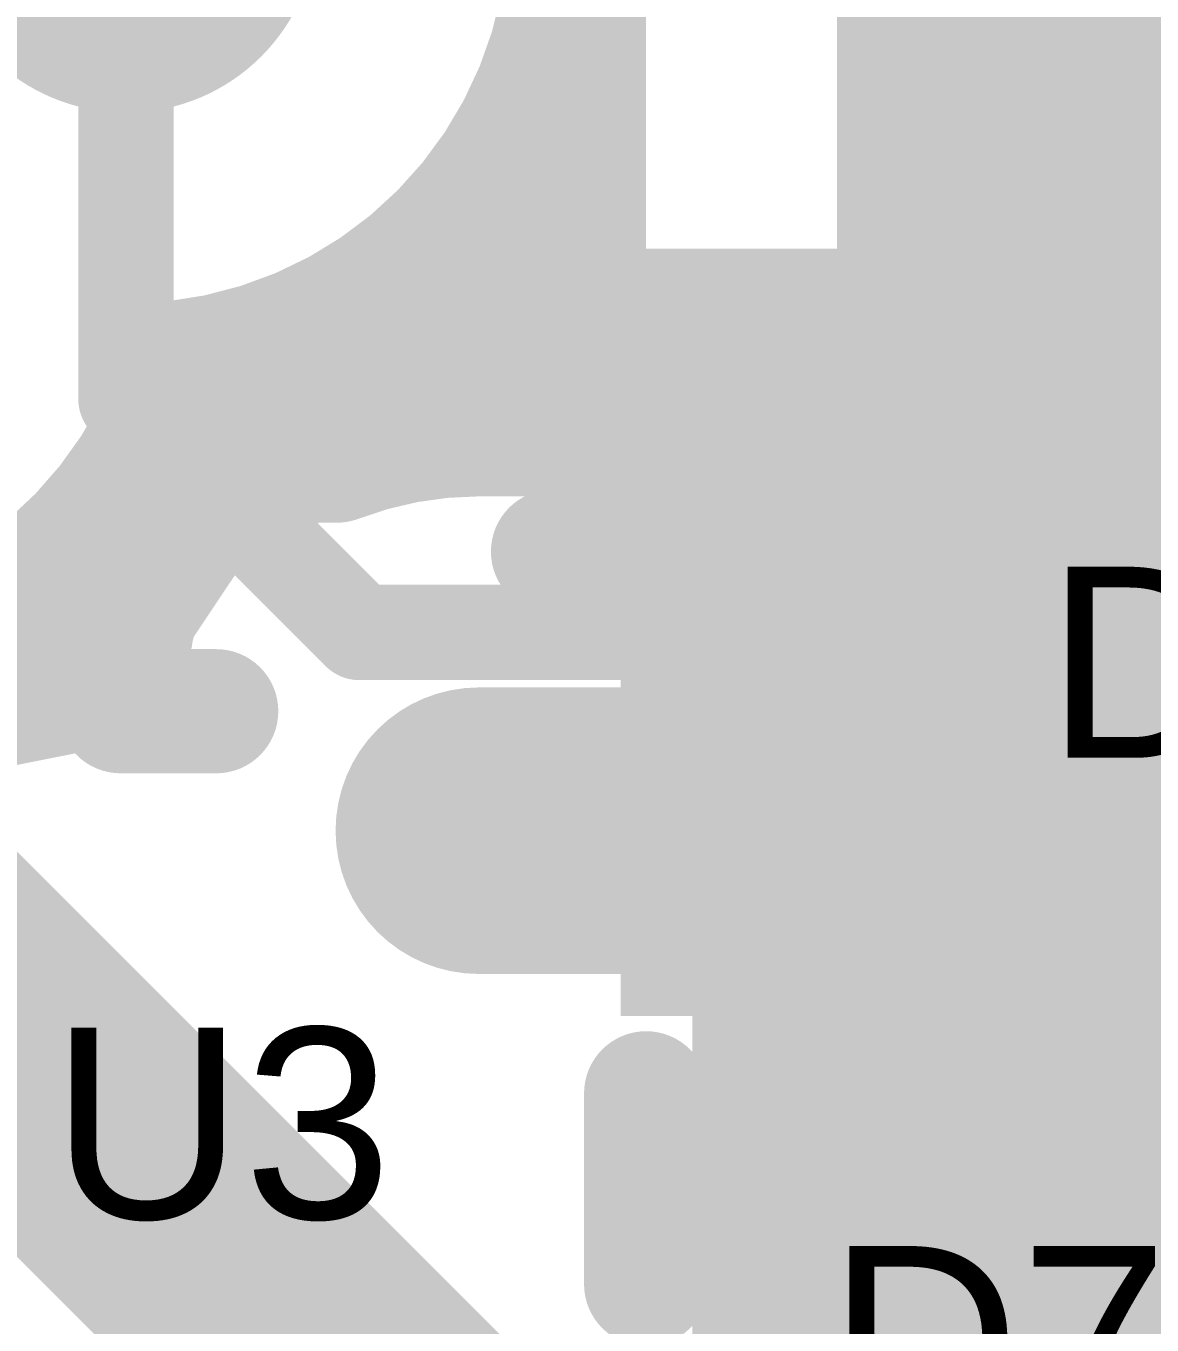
# Model space of a CAD drawing. Header units: inches. Extents: x -0.355 to 0.355, y -0.355 to 0.355.
# Drawn here: x -0.1624 to -0.116, y -0.0994 to -0.0459 of the extents above; entities that cross this region are included whole.
import ezdxf

# ---------------------------------------------------------------- set-up
doc = ezdxf.new("R2010")
doc.units = ezdxf.units.IN
doc.header["$MEASUREMENT"] = 0
for name, color, linetype in [('BottomLayer', 5, 'Continuous'), ('BottomPaste', 16, 'Continuous'), ('BottomSolder', 6, 'Continuous'), ('Mechanical1', 6, 'Continuous'), ('Mechanical15', 56, 'Continuous'), ('TopLayer', 1, 'Continuous'), ('TopOverlay', 2, 'Continuous'), ('TopPaste', 8, 'Continuous'), ('TopSolder', 216, 'Continuous')]:
    doc.layers.add(name, color=color, linetype=linetype)
doc.styles.add('Arial', font='', dxfattribs={"height": 0.2})
doc.styles.get('Arial').set_extended_font_data('Arial')

# ---------------------------------------------------------------- blocks, each defined once
blk = doc.blocks.new('DFN_1_1_4L_3')
at = {"layer": 'Mechanical15'}
h = blk.add_hatch(color=56, dxfattribs=at)
edge = h.paths.add_edge_path()
edge.add_arc((0, 0), 0.000984, 0, 360)
at = {"layer": 'TopOverlay'}
for points in [[(0.001969, 0.019685, 0.005118, 0.005118, 0), (-0.001969, 0.019685, 0.005118, 0.005118, 0)], [(-0.019688, 0.003931, 0.005118, 0.005118, 0), (-0.019688, -0.00394, 0.005118, 0.005118, 0)], [(0.019682, 0.003934, 0.005118, 0.005118, 0), (0.019682, -0.003937, 0.005118, 0.005118, 0)], [(-0.023722, -0.018397, 0.005118, 0.005118, 0), (-0.023722, -0.026268, 0.005118, 0.005118, 0)], [(0.001965, -0.019688, 0.005118, 0.005118, 0), (-0.001972, -0.019688, 0.005118, 0.005118, 0)], [(-0.015851, -0.026268, 0.005118, 0.005118, 0), (-0.023722, -0.026268, 0.005118, 0.005118, 0)]]:
    blk.add_lwpolyline(points, format="xyseb", dxfattribs=at)
for points in [[(-0.003248, 0.019685, 0.002559, 0.002559, 1), (-0.000689, 0.019685, 0.002559, 0.002559, 1)], [(0.000689, 0.019685, 0.002559, 0.002559, 1), (0.003248, 0.019685, 0.002559, 0.002559, 1)], [(-0.020968, 0.003931, 0.002559, 0.002559, 1), (-0.018409, 0.003931, 0.002559, 0.002559, 1)], [(0.018402, 0.003934, 0.002559, 0.002559, 1), (0.020961, 0.003934, 0.002559, 0.002559, 1)], [(-0.020968, -0.00394, 0.002559, 0.002559, 1), (-0.018409, -0.00394, 0.002559, 0.002559, 1)], [(0.018402, -0.003937, 0.002559, 0.002559, 1), (0.020961, -0.003937, 0.002559, 0.002559, 1)], [(-0.025001, -0.018397, 0.002559, 0.002559, 1), (-0.022442, -0.018397, 0.002559, 0.002559, 1)], [(-0.003251, -0.019688, 0.002559, 0.002559, 1), (-0.000692, -0.019688, 0.002559, 0.002559, 1)], [(0.000686, -0.019688, 0.002559, 0.002559, 1), (0.003245, -0.019688, 0.002559, 0.002559, 1)], [(-0.025001, -0.026268, 0.002559, 0.002559, 1), (-0.022442, -0.026268, 0.002559, 0.002559, 1)], [(-0.025001, -0.026268, 0.002559, 0.002559, 1), (-0.022442, -0.026268, 0.002559, 0.002559, 1)], [(-0.01713, -0.026268, 0.002559, 0.002559, 1), (-0.014571, -0.026268, 0.002559, 0.002559, 1)]]:
    blk.add_lwpolyline(points, format="xyseb", close=True, dxfattribs=at)
blk = doc.blocks.new('BF83112DW7_D_7_F_4_B_4')
at = {"layer": 'BottomLayer'}
blk.add_hatch(color=5, dxfattribs=at).paths.add_polyline_path([(-0.082676, 0.133858), (-0.059054, 0.133858), (-0.059054, 0.106299), (-0.082676, 0.106299)])
at = {"layer": 'BottomPaste'}
blk.add_hatch(color=16, dxfattribs=at).paths.add_polyline_path([(-0.082676, 0.133858), (-0.059054, 0.133858), (-0.059054, 0.106299), (-0.082676, 0.106299)])
at = {"layer": 'BottomSolder'}
blk.add_hatch(color=6, dxfattribs=at).paths.add_polyline_path([(-0.086676, 0.137858), (-0.055054, 0.137858), (-0.055054, 0.102299), (-0.086676, 0.102299)])
at = {"layer": 'Mechanical15'}
for points in [[(-0.088581, 0.116142, 0.003937, 0.003937, 0), (-0.088581, -0.104331, 0.003937, 0.003937, 0)], [(-0.088581, 0.116142, 0.003937, 0.003937, 0), (0.100395, 0.116142, 0.003937, 0.003937, 0)]]:
    blk.add_lwpolyline(points, format="xyseb", dxfattribs=at)
blk.add_lwpolyline([(-0.089566, 0.116142, 0.001969, 0.001969, 1), (-0.087597, 0.116142, 0.001969, 0.001969, 1)], format="xyseb", close=True, dxfattribs=at)
blk.add_lwpolyline([(-0.089566, 0.116142, 0.001969, 0.001969, 1), (-0.087597, 0.116142, 0.001969, 0.001969, 1)], format="xyseb", close=True, dxfattribs=at)
blk = doc.blocks.new('DFN0603_2L_0_3_0_23_P_____0_38_39')
at = {"layer": 'Mechanical15'}
h = blk.add_hatch(color=56, dxfattribs=at)
edge = h.paths.add_edge_path()
edge.add_arc((0, -0.000003), 0.00059, 0, 360)
at = {"layer": 'TopLayer'}
for points in [[(-0.011998, 0.005908), (-0.002943, 0.005908), (-0.002943, -0.005902), (-0.011998, -0.005902)], [(0.002953, 0.005902), (0.012008, 0.005902), (0.012008, -0.005908), (0.002953, -0.005908)]]:
    blk.add_hatch(color=1, dxfattribs=at).paths.add_polyline_path(points)
at = {"layer": 'TopPaste'}
for points in [[(-0.011998, 0.005908), (-0.002943, 0.005908), (-0.002943, -0.005902), (-0.011998, -0.005902)], [(0.002953, 0.005902), (0.012008, 0.005902), (0.012008, -0.005908), (0.002953, -0.005908)]]:
    blk.add_hatch(color=8, dxfattribs=at).paths.add_polyline_path(points)
at = {"layer": 'TopSolder'}
for points in [[(-0.015998, 0.009909), (0.001057, 0.009909), (0.001057, -0.009902), (-0.015998, -0.009902)], [(-0.001047, 0.009902), (0.016008, 0.009902), (0.016008, -0.009909), (-0.001047, -0.009909)]]:
    blk.add_hatch(color=216, dxfattribs=at).paths.add_polyline_path(points)
at = {"layer": 'TopOverlay'}
for points in [[(-0.014039, 0.011859, 0.003937, 0.003937, 0), (-0.017976, 0.011859, 0.003937, 0.003937, 0)], [(-0.017976, 0.007922, 0.003937, 0.003937, 0), (-0.017976, 0.011859, 0.003937, 0.003937, 0)]]:
    blk.add_lwpolyline(points, format="xyseb", dxfattribs=at)
for points in [[(-0.018961, 0.011859, 0.001969, 0.001969, 1), (-0.016992, 0.011859, 0.001969, 0.001969, 1)], [(-0.018961, 0.011859, 0.001969, 0.001969, 1), (-0.016992, 0.011859, 0.001969, 0.001969, 1)], [(-0.015024, 0.011859, 0.001969, 0.001969, 1), (-0.013055, 0.011859, 0.001969, 0.001969, 1)], [(-0.018961, 0.007922, 0.001969, 0.001969, 1), (-0.016992, 0.007922, 0.001969, 0.001969, 1)]]:
    blk.add_lwpolyline(points, format="xyseb", close=True, dxfattribs=at)
blk = doc.blocks.new('SOD_962_45')
at = {"layer": 'Mechanical15'}
h = blk.add_hatch(color=56, dxfattribs=at)
edge = h.paths.add_edge_path()
edge.add_arc((0, 0), 0.000984, 0, 360)
at = {"layer": 'TopLayer'}
for points in [[(-0.010827, 0.004921), (-0.004921, 0.004921), (-0.004921, -0.004921), (-0.010827, -0.004921)], [(0.004921, 0.004921), (0.010827, 0.004921), (0.010827, -0.004921), (0.004921, -0.004921)]]:
    blk.add_hatch(color=1, dxfattribs=at).paths.add_polyline_path(points)
at = {"layer": 'TopPaste'}
for points in [[(-0.010827, 0.004921), (-0.004921, 0.004921), (-0.004921, -0.004921), (-0.010827, -0.004921)], [(0.004921, 0.004921), (0.010827, 0.004921), (0.010827, -0.004921), (0.004921, -0.004921)]]:
    blk.add_hatch(color=8, dxfattribs=at).paths.add_polyline_path(points)
at = {"layer": 'TopSolder'}
for points in [[(-0.014827, 0.008921), (-0.000921, 0.008921), (-0.000921, -0.008921), (-0.014827, -0.008921)], [(0.000921, 0.008921), (0.014827, 0.008921), (0.014827, -0.008921), (0.000921, -0.008921)]]:
    blk.add_hatch(color=216, dxfattribs=at).paths.add_polyline_path(points)
at = {"layer": 'TopOverlay'}
for points in [[(0.000387, 0.005899, 0.001181, 0.001181, 0), (-0.0004, 0.005899, 0.001181, 0.001181, 0)], [(0.000394, -0.005906, 0.001181, 0.001181, 0), (-0.000394, -0.005906, 0.001181, 0.001181, 0)]]:
    blk.add_lwpolyline(points, format="xyseb", dxfattribs=at)
for points in [[(-0.000695, 0.005899, 0.00059, 0.00059, 1), (-0.000105, 0.005899, 0.00059, 0.00059, 1)], [(0.000092, 0.005899, 0.00059, 0.00059, 1), (0.000683, 0.005899, 0.00059, 0.00059, 1)], [(-0.000689, -0.005906, 0.00059, 0.00059, 1), (-0.000098, -0.005906, 0.00059, 0.00059, 1)], [(0.000098, -0.005906, 0.00059, 0.00059, 1), (0.000689, -0.005906, 0.00059, 0.00059, 1)]]:
    blk.add_lwpolyline(points, format="xyseb", close=True, dxfattribs=at)

msp = doc.modelspace()

# ---------------------------------------------------------------- hatches: boundary and pattern name
at = {"layer": 'BottomLayer'}
h = msp.add_hatch(color=5, dxfattribs=at)
edge = h.paths.add_edge_path()
edge.add_arc((-0.15824, -0.041563), 0.007874, 0, 360)
at = {"layer": 'TopLayer'}
h = msp.add_hatch(color=1, dxfattribs=at)
edge = h.paths.add_edge_path()
edge.add_arc((-0.15824, -0.041563), 0.007874, 0, 360)

# ---------------------------------------------------------------- linework, layer by layer
at = {"layer": 'BottomLayer'}
for points in [[(0.264103, -0.07874, 0.003937, 0.003937, -6.854099), (0.264103, 0.07874, 0.003937, 0.003937, 0)], [(0.127175, -0.21752, 0.003937, 0.003937, -0.665504), (-0.244202, 0.062076, 0.003937, 0.003937, 0)], [(0.275591, -0.003937, 0.003937, 0.003937, -0.864689), (-0.264103, -0.082677, 0.003937, 0.003937, 0)], [(-0.15824, -0.061248, 0.003937, 0.003937, 0), (-0.15824, -0.041563, 0.003937, 0.003937, 0)], [(-0.15824, -0.061248, 0.003937, 0.003937, 0), (-0.148623, -0.070865, 0.003937, 0.003937, 0)], [(-0.148623, -0.070865, 0.003937, 0.003937, 0), (-0.120079, -0.070865, 0.003937, 0.003937, 0)], [(-0.172563, -0.078422, 0.011811, 0.011811, 0), (-0.146229, -0.104756, 0.011811, 0.011811, 0)], [(-0.07874, -0.34252, 0.003937, 0.003937, -0.414213), (-0.34252, -0.07874, 0.003937, 0.003937, 0)], [(-0.07874, -0.346457, 0.003937, 0.003937, -0.414214), (-0.34252, -0.082677, 0.003937, 0.003937, 0)], [(-0.126215, -0.114404, 0.011811, 0.011811, 0), (-0.104331, -0.09252, 0.011811, 0.011811, 0)], [(-0.146229, -0.110661, 0.011811, 0.011811, 0), (-0.146229, -0.104756, 0.011811, 0.011811, 0)]]:
    msp.add_lwpolyline(points, format="xyseb", dxfattribs=at)
for points in [[(-0.159224, -0.061248, 0.001969, 0.001969, 1), (-0.157256, -0.061248, 0.001969, 0.001969, 1)], [(-0.159224, -0.061248, 0.001969, 0.001969, 1), (-0.157256, -0.061248, 0.001969, 0.001969, 1)], [(-0.149607, -0.070865, 0.001969, 0.001969, 1), (-0.147639, -0.070865, 0.001969, 0.001969, 1)], [(-0.149607, -0.070865, 0.001969, 0.001969, 1), (-0.147639, -0.070865, 0.001969, 0.001969, 1)], [(-0.121063, -0.070865, 0.001969, 0.001969, 1), (-0.119095, -0.070865, 0.001969, 0.001969, 1)], [(-0.149181, -0.104756, 0.005906, 0.005906, 1), (-0.143276, -0.104756, 0.005906, 0.005906, 1)], [(-0.149181, -0.104756, 0.005906, 0.005906, 1), (-0.143276, -0.104756, 0.005906, 0.005906, 1)]]:
    msp.add_lwpolyline(points, format="xyseb", close=True, dxfattribs=at)
at = {"layer": 'Mechanical1'}
msp.add_lwpolyline([(-0.078774, -0.354291, 0.0005, 0.0005, -0.414214), (-0.354365, -0.078701, 0.0005, 0.0005, 0)], format="xyseb", dxfattribs=at)
at = {"layer": 'TopLayer'}
for points in [[(-0.123031, -0.07185, 0.011811, 0.011811, 0), (-0.123031, -0.03937, 0.011811, 0.011811, 0)], [(-0.138779, -0.06329, 0.003937, 0.003937, 0), (-0.138779, -0.03937, 0.003937, 0.003937, 0)], [(-0.140524, -0.041563, 0.003937, 0.003937, -0.382512), (-0.156305, -0.059173, 0.003937, 0.003937, 0)], [(-0.141827, -0.048232, 0.003937, 0.003937, 0), (-0.138779, -0.048232, 0.003937, 0.003937, 0)], [(-0.142169, -0.049019, 0.003937, 0.003937, 0), (-0.138779, -0.049019, 0.003937, 0.003937, 0)], [(-0.141992, -0.048626, 0.003937, 0.003937, 0), (-0.138779, -0.048626, 0.003937, 0.003937, 0)], [(-0.142358, -0.049413, 0.003937, 0.003937, 0), (-0.138779, -0.049413, 0.003937, 0.003937, 0)], [(-0.142559, -0.049807, 0.003937, 0.003937, 0), (-0.138779, -0.049807, 0.003937, 0.003937, 0)], [(-0.142999, -0.050594, 0.003937, 0.003937, 0), (-0.138779, -0.050594, 0.003937, 0.003937, 0)], [(-0.142772, -0.050201, 0.003937, 0.003937, 0), (-0.138779, -0.050201, 0.003937, 0.003937, 0)], [(-0.143239, -0.050988, 0.003937, 0.003937, 0), (-0.138779, -0.050988, 0.003937, 0.003937, 0)], [(-0.143493, -0.051382, 0.003937, 0.003937, 0), (-0.138779, -0.051382, 0.003937, 0.003937, 0)], [(-0.144049, -0.052169, 0.003937, 0.003937, 0), (-0.138779, -0.052169, 0.003937, 0.003937, 0)], [(-0.143763, -0.051775, 0.003937, 0.003937, 0), (-0.138779, -0.051775, 0.003937, 0.003937, 0)], [(-0.144352, -0.052563, 0.003937, 0.003937, 0), (-0.138779, -0.052563, 0.003937, 0.003937, 0)], [(-0.145014, -0.05335, 0.003937, 0.003937, 0), (-0.138779, -0.05335, 0.003937, 0.003937, 0)], [(-0.144673, -0.052956, 0.003937, 0.003937, 0), (-0.138779, -0.052956, 0.003937, 0.003937, 0)], [(-0.145376, -0.053744, 0.003937, 0.003937, 0), (-0.138779, -0.053744, 0.003937, 0.003937, 0)], [(-0.14576, -0.054137, 0.003937, 0.003937, 0), (-0.138779, -0.054137, 0.003937, 0.003937, 0)], [(-0.146607, -0.054925, 0.003937, 0.003937, 0), (-0.138779, -0.054925, 0.003937, 0.003937, 0)], [(-0.14617, -0.054531, 0.003937, 0.003937, 0), (-0.138779, -0.054531, 0.003937, 0.003937, 0)], [(-0.156305, -0.059173, 0.003937, 0.003937, -0.844854), (-0.191008, -0.055148, 0.003937, 0.003937, 0)], [(-0.147075, -0.055319, 0.003937, 0.003937, 0), (-0.138779, -0.055319, 0.003937, 0.003937, 0)], [(-0.147579, -0.055712, 0.003937, 0.003937, 0), (-0.138779, -0.055712, 0.003937, 0.003937, 0)], [(-0.148713, -0.0565, 0.003937, 0.003937, 0), (-0.138779, -0.0565, 0.003937, 0.003937, 0)], [(-0.148122, -0.056106, 0.003937, 0.003937, 0), (-0.138779, -0.056106, 0.003937, 0.003937, 0)], [(-0.149361, -0.056893, 0.003937, 0.003937, 0), (-0.138779, -0.056893, 0.003937, 0.003937, 0)], [(-0.150078, -0.057287, 0.003937, 0.003937, 0), (-0.138779, -0.057287, 0.003937, 0.003937, 0)], [(-0.151818, -0.058075, 0.003937, 0.003937, 0), (-0.138779, -0.058075, 0.003937, 0.003937, 0)], [(-0.150886, -0.057681, 0.003937, 0.003937, 0), (-0.138779, -0.057681, 0.003937, 0.003937, 0)], [(-0.152941, -0.058468, 0.003937, 0.003937, 0), (-0.138779, -0.058468, 0.003937, 0.003937, 0)], [(-0.15633, -0.059256, 0.003937, 0.003937, 0), (-0.138779, -0.059256, 0.003937, 0.003937, 0)], [(-0.154417, -0.058862, 0.003937, 0.003937, 0), (-0.138779, -0.058862, 0.003937, 0.003937, 0)], [(-0.156451, -0.059649, 0.003937, 0.003937, 0), (-0.138779, -0.059649, 0.003937, 0.003937, 0)], [(-0.156583, -0.060043, 0.003937, 0.003937, 0), (-0.138779, -0.060043, 0.003937, 0.003937, 0)], [(-0.156878, -0.06083, 0.003937, 0.003937, 0), (-0.138779, -0.06083, 0.003937, 0.003937, 0)], [(-0.156725, -0.060437, 0.003937, 0.003937, 0), (-0.138779, -0.060437, 0.003937, 0.003937, 0)], [(-0.157042, -0.061224, 0.003937, 0.003937, 0), (-0.138779, -0.061224, 0.003937, 0.003937, 0)], [(-0.157217, -0.061618, 0.003937, 0.003937, 0), (-0.138779, -0.061618, 0.003937, 0.003937, 0)], [(-0.157603, -0.062405, 0.003937, 0.003937, 0), (-0.138779, -0.062405, 0.003937, 0.003937, 0)], [(-0.157404, -0.062011, 0.003937, 0.003937, 0), (-0.138779, -0.062011, 0.003937, 0.003937, 0)], [(-0.157814, -0.062799, 0.003937, 0.003937, 0), (-0.138779, -0.062799, 0.003937, 0.003937, 0)], [(-0.158039, -0.063193, 0.003937, 0.003937, 0), (-0.138779, -0.063193, 0.003937, 0.003937, 0)], [(-0.14938, -0.06435, 0.003937, 0.003937, -0.092502), (-0.143701, -0.06329, 0.003937, 0.003937, 0)], [(-0.143701, -0.06329, 0.003937, 0.003937, 0), (-0.138779, -0.06329, 0.003937, 0.003937, 0)], [(-0.158529, -0.06398, 0.003937, 0.003937, 0), (-0.14831, -0.06398, 0.003937, 0.003937, 0)], [(-0.158277, -0.063586, 0.003937, 0.003937, 0), (-0.14674, -0.063586, 0.003937, 0.003937, 0)], [(-0.158797, -0.064374, 0.003937, 0.003937, 0), (-0.149499, -0.064374, 0.003937, 0.003937, 0)], [(-0.15908, -0.064767, 0.003937, 0.003937, 0), (-0.151478, -0.064767, 0.003937, 0.003937, 0)], [(-0.155128, -0.067021, 0.003937, 0.003937, 0), (-0.151872, -0.064846, 0.003937, 0.003937, 0)], [(-0.159699, -0.065555, 0.003937, 0.003937, 0), (-0.152933, -0.065555, 0.003937, 0.003937, 0)], [(-0.15938, -0.065161, 0.003937, 0.003937, 0), (-0.152344, -0.065161, 0.003937, 0.003937, 0)], [(-0.160036, -0.065948, 0.003937, 0.003937, 0), (-0.153522, -0.065948, 0.003937, 0.003937, 0)], [(-0.160775, -0.066736, 0.003937, 0.003937, 0), (-0.154701, -0.066736, 0.003937, 0.003937, 0)], [(-0.160394, -0.066342, 0.003937, 0.003937, 0), (-0.154112, -0.066342, 0.003937, 0.003937, 0)], [(-0.161181, -0.06713, 0.003937, 0.003937, 0), (-0.1552, -0.06713, 0.003937, 0.003937, 0)], [(-0.157303, -0.070277, 0.003937, 0.003937, 0), (-0.155128, -0.067021, 0.003937, 0.003937, 0)], [(-0.161614, -0.067523, 0.003937, 0.003937, 0), (-0.155463, -0.067523, 0.003937, 0.003937, 0)], [(-0.162575, -0.068311, 0.003937, 0.003937, 0), (-0.155989, -0.068311, 0.003937, 0.003937, 0)], [(-0.162077, -0.067917, 0.003937, 0.003937, 0), (-0.155726, -0.067917, 0.003937, 0.003937, 0)], [(-0.130219, -0.079038, 0.011811, 0.011811, 0), (-0.123031, -0.07185, 0.011811, 0.011811, 0)], [(-0.163112, -0.068704, 0.003937, 0.003937, 0), (-0.156252, -0.068704, 0.003937, 0.003937, 0)], [(-0.163695, -0.069098, 0.003937, 0.003937, 0), (-0.156515, -0.069098, 0.003937, 0.003937, 0)], [(-0.165039, -0.069886, 0.003937, 0.003937, 0), (-0.157041, -0.069886, 0.003937, 0.003937, 0)], [(-0.164333, -0.069492, 0.003937, 0.003937, 0), (-0.156778, -0.069492, 0.003937, 0.003937, 0)], [(-0.165831, -0.070279, 0.003937, 0.003937, 0), (-0.157303, -0.070279, 0.003937, 0.003937, 0)], [(-0.166742, -0.070673, 0.003937, 0.003937, 0), (-0.157382, -0.070673, 0.003937, 0.003937, 0)], [(-0.16923, -0.07146, 0.003937, 0.003937, 0), (-0.157538, -0.07146, 0.003937, 0.003937, 0)], [(-0.167828, -0.071067, 0.003937, 0.003937, 0), (-0.15746, -0.071067, 0.003937, 0.003937, 0)], [(-0.171595, -0.071854, 0.003937, 0.003937, 0), (-0.157715, -0.071854, 0.003937, 0.003937, 0)], [(-0.208731, -0.072248, 0.003937, 0.003937, 0), (-0.15791, -0.072248, 0.003937, 0.003937, 0)], [(-0.208337, -0.072641, 0.003937, 0.003937, 0), (-0.158091, -0.072641, 0.003937, 0.003937, 0)], [(-0.207944, -0.073035, 0.003937, 0.003937, 0), (-0.15826, -0.073035, 0.003937, 0.003937, 0)], [(-0.20755, -0.073429, 0.003937, 0.003937, 0), (-0.158416, -0.073429, 0.003937, 0.003937, 0)], [(-0.207156, -0.073822, 0.003937, 0.003937, 0), (-0.160227, -0.073822, 0.003937, 0.003937, 0)], [(-0.206763, -0.074216, 0.003937, 0.003937, 0), (-0.162207, -0.074216, 0.003937, 0.003937, 0)], [(-0.163677, -0.074509, 0.003937, 0.003937, 0), (-0.159837, -0.073745, 0.003937, 0.003937, 0)], [(-0.206369, -0.07461, 0.003937, 0.003937, 0), (-0.163828, -0.07461, 0.003937, 0.003937, 0)], [(-0.143701, -0.079038, 0.011811, 0.011811, 0), (-0.130219, -0.079038, 0.011811, 0.011811, 0)], [(-0.123622, -0.094488, 0.007874, 0.007874, 0), (-0.108268, -0.079134, 0.007874, 0.007874, 0)], [(-0.115524, -0.086614, 0.003937, 0.003937, 0), (-0.111916, -0.083006, 0.003937, 0.003937, 0)], [(-0.11415, -0.08524, 0.003937, 0.003937, 0), (-0.110236, -0.08524, 0.003937, 0.003937, 0)], [(-0.114937, -0.086027, 0.003937, 0.003937, 0), (-0.110236, -0.086027, 0.003937, 0.003937, 0)], [(-0.114544, -0.085634, 0.003937, 0.003937, 0), (-0.110236, -0.085634, 0.003937, 0.003937, 0)], [(-0.115331, -0.086421, 0.003937, 0.003937, 0), (-0.110236, -0.086421, 0.003937, 0.003937, 0)], [(-0.119064, -0.090154, 0.003937, 0.003937, 0), (-0.115524, -0.086614, 0.003937, 0.003937, 0)], [(-0.115725, -0.086815, 0.003937, 0.003937, 0), (-0.109257, -0.086815, 0.003937, 0.003937, 0)], [(-0.115524, -0.086614, 0.003937, 0.003937, 0), (-0.110236, -0.086614, 0.003937, 0.003937, 0)], [(-0.116512, -0.087602, 0.003937, 0.003937, 0), (-0.109257, -0.087602, 0.003937, 0.003937, 0)], [(-0.116118, -0.087208, 0.003937, 0.003937, 0), (-0.109257, -0.087208, 0.003937, 0.003937, 0)], [(-0.116906, -0.087996, 0.003937, 0.003937, 0), (-0.109257, -0.087996, 0.003937, 0.003937, 0)], [(-0.117299, -0.088389, 0.003937, 0.003937, 0), (-0.109257, -0.088389, 0.003937, 0.003937, 0)], [(-0.118087, -0.089177, 0.003937, 0.003937, 0), (-0.109257, -0.089177, 0.003937, 0.003937, 0)], [(-0.117693, -0.088783, 0.003937, 0.003937, 0), (-0.109257, -0.088783, 0.003937, 0.003937, 0)], [(-0.118481, -0.08957, 0.003937, 0.003937, 0), (-0.109257, -0.08957, 0.003937, 0.003937, 0)], [(-0.119064, -0.090154, 0.003937, 0.003937, -0.085885), (-0.123448, -0.093256, 0.003937, 0.003937, 0)], [(-0.119084, -0.090174, 0.003937, 0.003937, -0.085437), (-0.123448, -0.093256, 0.003937, 0.003937, 0)], [(-0.118874, -0.089964, 0.003937, 0.003937, 0), (-0.109257, -0.089964, 0.003937, 0.003937, 0)], [(-0.119693, -0.090752, 0.003937, 0.003937, 0), (-0.109257, -0.090752, 0.003937, 0.003937, 0)], [(-0.119271, -0.090358, 0.003937, 0.003937, 0), (-0.109257, -0.090358, 0.003937, 0.003937, 0)], [(-0.120149, -0.091145, 0.003937, 0.003937, 0), (-0.109257, -0.091145, 0.003937, 0.003937, 0)], [(-0.120642, -0.091539, 0.003937, 0.003937, 0), (-0.109257, -0.091539, 0.003937, 0.003937, 0)], [(-0.121768, -0.092326, 0.003937, 0.003937, 0), (-0.109257, -0.092326, 0.003937, 0.003937, 0)], [(-0.121179, -0.091933, 0.003937, 0.003937, 0), (-0.109257, -0.091933, 0.003937, 0.003937, 0)], [(-0.125, -0.094488, 0.007874, 0.007874, 0), (-0.124409, -0.095079, 0.007874, 0.007874, 0)], [(-0.125, -0.094488, 0.007874, 0.007874, 0), (-0.123622, -0.094488, 0.007874, 0.007874, 0)], [(-0.122421, -0.09272, 0.003937, 0.003937, 0), (-0.109257, -0.09272, 0.003937, 0.003937, 0)], [(-0.124409, -0.095079, 0.007874, 0.007874, 0), (-0.117797, -0.095079, 0.007874, 0.007874, 0)], [(-0.123448, -0.093256, 0.003937, 0.003937, -0.092213), (-0.117981, -0.095069, 0.003937, 0.003937, 0)], [(-0.123448, -0.093256, 0.003937, 0.003937, -0.092213), (-0.117981, -0.095069, 0.003937, 0.003937, 0)], [(-0.123157, -0.093114, 0.003937, 0.003937, 0), (-0.109257, -0.093114, 0.003937, 0.003937, 0)], [(-0.122072, -0.093507, 0.003937, 0.003937, 0), (-0.109257, -0.093507, 0.003937, 0.003937, 0)], [(-0.117797, -0.095079, 0.007874, 0.007874, 0), (-0.109946, -0.10293, 0.007874, 0.007874, 0)], [(-0.120659, -0.093901, 0.003937, 0.003937, 0), (-0.109257, -0.093901, 0.003937, 0.003937, 0)], [(-0.119594, -0.094295, 0.003937, 0.003937, 0), (-0.109257, -0.094295, 0.003937, 0.003937, 0)], [(-0.118715, -0.094689, 0.003937, 0.003937, 0), (-0.109257, -0.094689, 0.003937, 0.003937, 0)], [(-0.117981, -0.095069, 0.003937, 0.003937, 0), (-0.109258, -0.095069, 0.003937, 0.003937, 0)]]:
    msp.add_lwpolyline(points, format="xyseb", dxfattribs=at)
for points in [[(-0.142811, -0.048232, 0.001969, 0.001969, 1), (-0.140843, -0.048232, 0.001969, 0.001969, 1)], [(-0.139764, -0.048232, 0.001969, 0.001969, 1), (-0.137795, -0.048232, 0.001969, 0.001969, 1)], [(-0.143154, -0.049019, 0.001969, 0.001969, 1), (-0.141185, -0.049019, 0.001969, 0.001969, 1)], [(-0.142977, -0.048626, 0.001969, 0.001969, 1), (-0.141008, -0.048626, 0.001969, 0.001969, 1)], [(-0.139764, -0.048626, 0.001969, 0.001969, 1), (-0.137795, -0.048626, 0.001969, 0.001969, 1)], [(-0.139764, -0.049019, 0.001969, 0.001969, 1), (-0.137795, -0.049019, 0.001969, 0.001969, 1)], [(-0.143342, -0.049413, 0.001969, 0.001969, 1), (-0.141374, -0.049413, 0.001969, 0.001969, 1)], [(-0.139764, -0.049413, 0.001969, 0.001969, 1), (-0.137795, -0.049413, 0.001969, 0.001969, 1)], [(-0.143543, -0.049807, 0.001969, 0.001969, 1), (-0.141574, -0.049807, 0.001969, 0.001969, 1)], [(-0.139764, -0.049807, 0.001969, 0.001969, 1), (-0.137795, -0.049807, 0.001969, 0.001969, 1)], [(-0.143983, -0.050594, 0.001969, 0.001969, 1), (-0.142014, -0.050594, 0.001969, 0.001969, 1)], [(-0.143756, -0.050201, 0.001969, 0.001969, 1), (-0.141788, -0.050201, 0.001969, 0.001969, 1)], [(-0.139764, -0.050201, 0.001969, 0.001969, 1), (-0.137795, -0.050201, 0.001969, 0.001969, 1)], [(-0.139764, -0.050594, 0.001969, 0.001969, 1), (-0.137795, -0.050594, 0.001969, 0.001969, 1)], [(-0.144223, -0.050988, 0.001969, 0.001969, 1), (-0.142255, -0.050988, 0.001969, 0.001969, 1)], [(-0.139764, -0.050988, 0.001969, 0.001969, 1), (-0.137795, -0.050988, 0.001969, 0.001969, 1)], [(-0.144478, -0.051382, 0.001969, 0.001969, 1), (-0.142509, -0.051382, 0.001969, 0.001969, 1)], [(-0.139764, -0.051382, 0.001969, 0.001969, 1), (-0.137795, -0.051382, 0.001969, 0.001969, 1)], [(-0.145034, -0.052169, 0.001969, 0.001969, 1), (-0.143065, -0.052169, 0.001969, 0.001969, 1)], [(-0.144748, -0.051775, 0.001969, 0.001969, 1), (-0.142779, -0.051775, 0.001969, 0.001969, 1)], [(-0.139764, -0.051775, 0.001969, 0.001969, 1), (-0.137795, -0.051775, 0.001969, 0.001969, 1)], [(-0.139764, -0.052169, 0.001969, 0.001969, 1), (-0.137795, -0.052169, 0.001969, 0.001969, 1)], [(-0.145336, -0.052563, 0.001969, 0.001969, 1), (-0.143368, -0.052563, 0.001969, 0.001969, 1)], [(-0.139764, -0.052563, 0.001969, 0.001969, 1), (-0.137795, -0.052563, 0.001969, 0.001969, 1)], [(-0.145998, -0.05335, 0.001969, 0.001969, 1), (-0.14403, -0.05335, 0.001969, 0.001969, 1)], [(-0.145657, -0.052956, 0.001969, 0.001969, 1), (-0.143689, -0.052956, 0.001969, 0.001969, 1)], [(-0.139764, -0.052956, 0.001969, 0.001969, 1), (-0.137795, -0.052956, 0.001969, 0.001969, 1)], [(-0.139764, -0.05335, 0.001969, 0.001969, 1), (-0.137795, -0.05335, 0.001969, 0.001969, 1)], [(-0.14636, -0.053744, 0.001969, 0.001969, 1), (-0.144391, -0.053744, 0.001969, 0.001969, 1)], [(-0.139764, -0.053744, 0.001969, 0.001969, 1), (-0.137795, -0.053744, 0.001969, 0.001969, 1)], [(-0.146744, -0.054137, 0.001969, 0.001969, 1), (-0.144776, -0.054137, 0.001969, 0.001969, 1)], [(-0.139764, -0.054137, 0.001969, 0.001969, 1), (-0.137795, -0.054137, 0.001969, 0.001969, 1)], [(-0.147591, -0.054925, 0.001969, 0.001969, 1), (-0.145623, -0.054925, 0.001969, 0.001969, 1)], [(-0.147154, -0.054531, 0.001969, 0.001969, 1), (-0.145186, -0.054531, 0.001969, 0.001969, 1)], [(-0.139764, -0.054531, 0.001969, 0.001969, 1), (-0.137795, -0.054531, 0.001969, 0.001969, 1)], [(-0.139764, -0.054925, 0.001969, 0.001969, 1), (-0.137795, -0.054925, 0.001969, 0.001969, 1)], [(-0.14806, -0.055319, 0.001969, 0.001969, 1), (-0.146091, -0.055319, 0.001969, 0.001969, 1)], [(-0.139764, -0.055319, 0.001969, 0.001969, 1), (-0.137795, -0.055319, 0.001969, 0.001969, 1)], [(-0.148563, -0.055712, 0.001969, 0.001969, 1), (-0.146594, -0.055712, 0.001969, 0.001969, 1)], [(-0.139764, -0.055712, 0.001969, 0.001969, 1), (-0.137795, -0.055712, 0.001969, 0.001969, 1)], [(-0.149697, -0.0565, 0.001969, 0.001969, 1), (-0.147729, -0.0565, 0.001969, 0.001969, 1)], [(-0.149107, -0.056106, 0.001969, 0.001969, 1), (-0.147138, -0.056106, 0.001969, 0.001969, 1)], [(-0.139764, -0.056106, 0.001969, 0.001969, 1), (-0.137795, -0.056106, 0.001969, 0.001969, 1)], [(-0.139764, -0.0565, 0.001969, 0.001969, 1), (-0.137795, -0.0565, 0.001969, 0.001969, 1)], [(-0.150345, -0.056893, 0.001969, 0.001969, 1), (-0.148376, -0.056893, 0.001969, 0.001969, 1)], [(-0.139764, -0.056893, 0.001969, 0.001969, 1), (-0.137795, -0.056893, 0.001969, 0.001969, 1)], [(-0.151062, -0.057287, 0.001969, 0.001969, 1), (-0.149094, -0.057287, 0.001969, 0.001969, 1)], [(-0.139764, -0.057287, 0.001969, 0.001969, 1), (-0.137795, -0.057287, 0.001969, 0.001969, 1)], [(-0.152803, -0.058075, 0.001969, 0.001969, 1), (-0.150834, -0.058075, 0.001969, 0.001969, 1)], [(-0.15187, -0.057681, 0.001969, 0.001969, 1), (-0.149902, -0.057681, 0.001969, 0.001969, 1)], [(-0.139764, -0.057681, 0.001969, 0.001969, 1), (-0.137795, -0.057681, 0.001969, 0.001969, 1)], [(-0.139764, -0.058075, 0.001969, 0.001969, 1), (-0.137795, -0.058075, 0.001969, 0.001969, 1)], [(-0.153925, -0.058468, 0.001969, 0.001969, 1), (-0.151957, -0.058468, 0.001969, 0.001969, 1)], [(-0.139764, -0.058468, 0.001969, 0.001969, 1), (-0.137795, -0.058468, 0.001969, 0.001969, 1)], [(-0.157314, -0.059256, 0.001969, 0.001969, 1), (-0.155345, -0.059256, 0.001969, 0.001969, 1)], [(-0.157289, -0.059173, 0.001969, 0.001969, 1), (-0.155321, -0.059173, 0.001969, 0.001969, 1)], [(-0.15729, -0.059173, 0.001969, 0.001969, 1), (-0.155321, -0.059173, 0.001969, 0.001969, 1)], [(-0.155401, -0.058862, 0.001969, 0.001969, 1), (-0.153433, -0.058862, 0.001969, 0.001969, 1)], [(-0.139764, -0.058862, 0.001969, 0.001969, 1), (-0.137795, -0.058862, 0.001969, 0.001969, 1)], [(-0.139764, -0.059256, 0.001969, 0.001969, 1), (-0.137795, -0.059256, 0.001969, 0.001969, 1)], [(-0.157435, -0.059649, 0.001969, 0.001969, 1), (-0.155467, -0.059649, 0.001969, 0.001969, 1)], [(-0.139764, -0.059649, 0.001969, 0.001969, 1), (-0.137795, -0.059649, 0.001969, 0.001969, 1)], [(-0.157567, -0.060043, 0.001969, 0.001969, 1), (-0.155599, -0.060043, 0.001969, 0.001969, 1)], [(-0.139764, -0.060043, 0.001969, 0.001969, 1), (-0.137795, -0.060043, 0.001969, 0.001969, 1)], [(-0.157862, -0.06083, 0.001969, 0.001969, 1), (-0.155894, -0.06083, 0.001969, 0.001969, 1)], [(-0.157709, -0.060437, 0.001969, 0.001969, 1), (-0.155741, -0.060437, 0.001969, 0.001969, 1)], [(-0.139764, -0.060437, 0.001969, 0.001969, 1), (-0.137795, -0.060437, 0.001969, 0.001969, 1)], [(-0.139764, -0.06083, 0.001969, 0.001969, 1), (-0.137795, -0.06083, 0.001969, 0.001969, 1)], [(-0.158026, -0.061224, 0.001969, 0.001969, 1), (-0.156058, -0.061224, 0.001969, 0.001969, 1)], [(-0.139764, -0.061224, 0.001969, 0.001969, 1), (-0.137795, -0.061224, 0.001969, 0.001969, 1)], [(-0.158201, -0.061618, 0.001969, 0.001969, 1), (-0.156233, -0.061618, 0.001969, 0.001969, 1)], [(-0.139764, -0.061618, 0.001969, 0.001969, 1), (-0.137795, -0.061618, 0.001969, 0.001969, 1)], [(-0.158587, -0.062405, 0.001969, 0.001969, 1), (-0.156618, -0.062405, 0.001969, 0.001969, 1)], [(-0.158388, -0.062011, 0.001969, 0.001969, 1), (-0.15642, -0.062011, 0.001969, 0.001969, 1)], [(-0.139764, -0.062011, 0.001969, 0.001969, 1), (-0.137795, -0.062011, 0.001969, 0.001969, 1)], [(-0.139764, -0.062405, 0.001969, 0.001969, 1), (-0.137795, -0.062405, 0.001969, 0.001969, 1)], [(-0.158798, -0.062799, 0.001969, 0.001969, 1), (-0.15683, -0.062799, 0.001969, 0.001969, 1)], [(-0.139764, -0.062799, 0.001969, 0.001969, 1), (-0.137795, -0.062799, 0.001969, 0.001969, 1)], [(-0.159023, -0.063193, 0.001969, 0.001969, 1), (-0.157054, -0.063193, 0.001969, 0.001969, 1)], [(-0.144685, -0.06329, 0.001969, 0.001969, 1), (-0.142717, -0.06329, 0.001969, 0.001969, 1)], [(-0.144685, -0.06329, 0.001969, 0.001969, 1), (-0.142717, -0.06329, 0.001969, 0.001969, 1)], [(-0.139764, -0.063193, 0.001969, 0.001969, 1), (-0.137795, -0.063193, 0.001969, 0.001969, 1)], [(-0.139764, -0.06329, 0.001969, 0.001969, 1), (-0.137795, -0.06329, 0.001969, 0.001969, 1)], [(-0.139764, -0.06329, 0.001969, 0.001969, 1), (-0.137795, -0.06329, 0.001969, 0.001969, 1)], [(-0.159513, -0.06398, 0.001969, 0.001969, 1), (-0.157545, -0.06398, 0.001969, 0.001969, 1)], [(-0.159261, -0.063586, 0.001969, 0.001969, 1), (-0.157293, -0.063586, 0.001969, 0.001969, 1)], [(-0.149294, -0.06398, 0.001969, 0.001969, 1), (-0.147326, -0.06398, 0.001969, 0.001969, 1)], [(-0.147724, -0.063586, 0.001969, 0.001969, 1), (-0.145756, -0.063586, 0.001969, 0.001969, 1)], [(-0.159781, -0.064374, 0.001969, 0.001969, 1), (-0.157812, -0.064374, 0.001969, 0.001969, 1)], [(-0.150483, -0.064374, 0.001969, 0.001969, 1), (-0.148515, -0.064374, 0.001969, 0.001969, 1)], [(-0.150364, -0.06435, 0.001969, 0.001969, 1), (-0.148396, -0.06435, 0.001969, 0.001969, 1)], [(-0.160064, -0.064767, 0.001969, 0.001969, 1), (-0.158096, -0.064767, 0.001969, 0.001969, 1)], [(-0.152856, -0.064846, 0.001969, 0.001969, 1), (-0.150888, -0.064846, 0.001969, 0.001969, 1)], [(-0.152462, -0.064767, 0.001969, 0.001969, 1), (-0.150494, -0.064767, 0.001969, 0.001969, 1)], [(-0.160683, -0.065555, 0.001969, 0.001969, 1), (-0.158714, -0.065555, 0.001969, 0.001969, 1)], [(-0.160364, -0.065161, 0.001969, 0.001969, 1), (-0.158396, -0.065161, 0.001969, 0.001969, 1)], [(-0.153917, -0.065555, 0.001969, 0.001969, 1), (-0.151949, -0.065555, 0.001969, 0.001969, 1)], [(-0.153328, -0.065161, 0.001969, 0.001969, 1), (-0.15136, -0.065161, 0.001969, 0.001969, 1)], [(-0.16102, -0.065948, 0.001969, 0.001969, 1), (-0.159052, -0.065948, 0.001969, 0.001969, 1)], [(-0.154506, -0.065948, 0.001969, 0.001969, 1), (-0.152538, -0.065948, 0.001969, 0.001969, 1)], [(-0.16176, -0.066736, 0.001969, 0.001969, 1), (-0.159791, -0.066736, 0.001969, 0.001969, 1)], [(-0.161379, -0.066342, 0.001969, 0.001969, 1), (-0.15941, -0.066342, 0.001969, 0.001969, 1)], [(-0.155685, -0.066736, 0.001969, 0.001969, 1), (-0.153717, -0.066736, 0.001969, 0.001969, 1)], [(-0.155096, -0.066342, 0.001969, 0.001969, 1), (-0.153127, -0.066342, 0.001969, 0.001969, 1)], [(-0.162165, -0.06713, 0.001969, 0.001969, 1), (-0.160197, -0.06713, 0.001969, 0.001969, 1)], [(-0.156184, -0.06713, 0.001969, 0.001969, 1), (-0.154216, -0.06713, 0.001969, 0.001969, 1)], [(-0.156112, -0.067021, 0.001969, 0.001969, 1), (-0.154143, -0.067021, 0.001969, 0.001969, 1)], [(-0.156112, -0.067021, 0.001969, 0.001969, 1), (-0.154143, -0.067021, 0.001969, 0.001969, 1)], [(-0.162598, -0.067523, 0.001969, 0.001969, 1), (-0.16063, -0.067523, 0.001969, 0.001969, 1)], [(-0.156447, -0.067523, 0.001969, 0.001969, 1), (-0.154479, -0.067523, 0.001969, 0.001969, 1)], [(-0.163559, -0.068311, 0.001969, 0.001969, 1), (-0.161591, -0.068311, 0.001969, 0.001969, 1)], [(-0.163061, -0.067917, 0.001969, 0.001969, 1), (-0.161093, -0.067917, 0.001969, 0.001969, 1)], [(-0.156973, -0.068311, 0.001969, 0.001969, 1), (-0.155005, -0.068311, 0.001969, 0.001969, 1)], [(-0.15671, -0.067917, 0.001969, 0.001969, 1), (-0.154742, -0.067917, 0.001969, 0.001969, 1)], [(-0.125984, -0.07185, 0.005906, 0.005906, 1), (-0.120079, -0.07185, 0.005906, 0.005906, 1)], [(-0.125984, -0.07185, 0.005906, 0.005906, 1), (-0.120079, -0.07185, 0.005906, 0.005906, 1)], [(-0.164096, -0.068704, 0.001969, 0.001969, 1), (-0.162128, -0.068704, 0.001969, 0.001969, 1)], [(-0.157237, -0.068704, 0.001969, 0.001969, 1), (-0.155268, -0.068704, 0.001969, 0.001969, 1)], [(-0.164679, -0.069098, 0.001969, 0.001969, 1), (-0.162711, -0.069098, 0.001969, 0.001969, 1)], [(-0.157499, -0.069098, 0.001969, 0.001969, 1), (-0.155531, -0.069098, 0.001969, 0.001969, 1)], [(-0.158026, -0.069886, 0.001969, 0.001969, 1), (-0.156057, -0.069886, 0.001969, 0.001969, 1)], [(-0.157763, -0.069492, 0.001969, 0.001969, 1), (-0.155794, -0.069492, 0.001969, 0.001969, 1)], [(-0.158288, -0.070279, 0.001969, 0.001969, 1), (-0.156319, -0.070279, 0.001969, 0.001969, 1)], [(-0.158287, -0.070277, 0.001969, 0.001969, 1), (-0.156319, -0.070277, 0.001969, 0.001969, 1)], [(-0.158366, -0.070673, 0.001969, 0.001969, 1), (-0.156397, -0.070673, 0.001969, 0.001969, 1)], [(-0.158523, -0.07146, 0.001969, 0.001969, 1), (-0.156554, -0.07146, 0.001969, 0.001969, 1)], [(-0.158444, -0.071067, 0.001969, 0.001969, 1), (-0.156476, -0.071067, 0.001969, 0.001969, 1)], [(-0.158699, -0.071854, 0.001969, 0.001969, 1), (-0.15673, -0.071854, 0.001969, 0.001969, 1)], [(-0.159075, -0.072641, 0.001969, 0.001969, 1), (-0.157107, -0.072641, 0.001969, 0.001969, 1)], [(-0.158894, -0.072248, 0.001969, 0.001969, 1), (-0.156925, -0.072248, 0.001969, 0.001969, 1)], [(-0.159244, -0.073035, 0.001969, 0.001969, 1), (-0.157276, -0.073035, 0.001969, 0.001969, 1)], [(-0.1594, -0.073429, 0.001969, 0.001969, 1), (-0.157432, -0.073429, 0.001969, 0.001969, 1)], [(-0.163191, -0.074216, 0.001969, 0.001969, 1), (-0.161222, -0.074216, 0.001969, 0.001969, 1)], [(-0.161212, -0.073822, 0.001969, 0.001969, 1), (-0.159243, -0.073822, 0.001969, 0.001969, 1)], [(-0.160821, -0.073745, 0.001969, 0.001969, 1), (-0.158853, -0.073745, 0.001969, 0.001969, 1)], [(-0.164813, -0.07461, 0.001969, 0.001969, 1), (-0.162844, -0.07461, 0.001969, 0.001969, 1)], [(-0.164661, -0.074509, 0.001969, 0.001969, 1), (-0.162693, -0.074509, 0.001969, 0.001969, 1)], [(-0.146653, -0.079038, 0.005906, 0.005906, 1), (-0.140748, -0.079038, 0.005906, 0.005906, 1)], [(-0.133172, -0.079038, 0.005906, 0.005906, 1), (-0.127267, -0.079038, 0.005906, 0.005906, 1)], [(-0.133172, -0.079038, 0.005906, 0.005906, 1), (-0.127267, -0.079038, 0.005906, 0.005906, 1)], [(-0.115134, -0.08524, 0.001969, 0.001969, 1), (-0.113166, -0.08524, 0.001969, 0.001969, 1)], [(-0.115921, -0.086027, 0.001969, 0.001969, 1), (-0.113953, -0.086027, 0.001969, 0.001969, 1)], [(-0.115528, -0.085634, 0.001969, 0.001969, 1), (-0.113559, -0.085634, 0.001969, 0.001969, 1)], [(-0.116315, -0.086421, 0.001969, 0.001969, 1), (-0.114347, -0.086421, 0.001969, 0.001969, 1)], [(-0.116709, -0.086815, 0.001969, 0.001969, 1), (-0.11474, -0.086815, 0.001969, 0.001969, 1)], [(-0.116508, -0.086614, 0.001969, 0.001969, 1), (-0.11454, -0.086614, 0.001969, 0.001969, 1)], [(-0.116508, -0.086614, 0.001969, 0.001969, 1), (-0.11454, -0.086614, 0.001969, 0.001969, 1)], [(-0.116508, -0.086614, 0.001969, 0.001969, 1), (-0.11454, -0.086614, 0.001969, 0.001969, 1)], [(-0.117496, -0.087602, 0.001969, 0.001969, 1), (-0.115528, -0.087602, 0.001969, 0.001969, 1)], [(-0.117102, -0.087208, 0.001969, 0.001969, 1), (-0.115134, -0.087208, 0.001969, 0.001969, 1)], [(-0.11789, -0.087996, 0.001969, 0.001969, 1), (-0.115921, -0.087996, 0.001969, 0.001969, 1)], [(-0.118284, -0.088389, 0.001969, 0.001969, 1), (-0.116315, -0.088389, 0.001969, 0.001969, 1)], [(-0.119071, -0.089177, 0.001969, 0.001969, 1), (-0.117103, -0.089177, 0.001969, 0.001969, 1)], [(-0.118677, -0.088783, 0.001969, 0.001969, 1), (-0.116709, -0.088783, 0.001969, 0.001969, 1)], [(-0.119465, -0.08957, 0.001969, 0.001969, 1), (-0.117496, -0.08957, 0.001969, 0.001969, 1)], [(-0.120068, -0.090174, 0.001969, 0.001969, 1), (-0.1181, -0.090174, 0.001969, 0.001969, 1)], [(-0.120048, -0.090154, 0.001969, 0.001969, 1), (-0.11808, -0.090154, 0.001969, 0.001969, 1)], [(-0.120048, -0.090154, 0.001969, 0.001969, 1), (-0.11808, -0.090154, 0.001969, 0.001969, 1)], [(-0.119858, -0.089964, 0.001969, 0.001969, 1), (-0.11789, -0.089964, 0.001969, 0.001969, 1)], [(-0.120677, -0.090752, 0.001969, 0.001969, 1), (-0.118709, -0.090752, 0.001969, 0.001969, 1)], [(-0.120255, -0.090358, 0.001969, 0.001969, 1), (-0.118287, -0.090358, 0.001969, 0.001969, 1)], [(-0.121133, -0.091145, 0.001969, 0.001969, 1), (-0.119164, -0.091145, 0.001969, 0.001969, 1)], [(-0.121626, -0.091539, 0.001969, 0.001969, 1), (-0.119657, -0.091539, 0.001969, 0.001969, 1)], [(-0.122752, -0.092326, 0.001969, 0.001969, 1), (-0.120784, -0.092326, 0.001969, 0.001969, 1)], [(-0.122163, -0.091933, 0.001969, 0.001969, 1), (-0.120194, -0.091933, 0.001969, 0.001969, 1)], [(-0.126969, -0.094488, 0.003937, 0.003937, 1), (-0.123032, -0.094488, 0.003937, 0.003937, 1)], [(-0.126969, -0.094488, 0.003937, 0.003937, 1), (-0.123032, -0.094488, 0.003937, 0.003937, 1)], [(-0.125591, -0.094488, 0.003937, 0.003937, 1), (-0.121654, -0.094488, 0.003937, 0.003937, 1)], [(-0.125591, -0.094488, 0.003937, 0.003937, 1), (-0.121654, -0.094488, 0.003937, 0.003937, 1)], [(-0.123406, -0.09272, 0.001969, 0.001969, 1), (-0.121437, -0.09272, 0.001969, 0.001969, 1)], [(-0.126378, -0.095079, 0.003937, 0.003937, 1), (-0.122441, -0.095079, 0.003937, 0.003937, 1)], [(-0.126378, -0.095079, 0.003937, 0.003937, 1), (-0.122441, -0.095079, 0.003937, 0.003937, 1)], [(-0.124432, -0.093256, 0.001969, 0.001969, 1), (-0.122464, -0.093256, 0.001969, 0.001969, 1)], [(-0.124432, -0.093256, 0.001969, 0.001969, 1), (-0.122464, -0.093256, 0.001969, 0.001969, 1)], [(-0.124432, -0.093256, 0.001969, 0.001969, 1), (-0.122464, -0.093256, 0.001969, 0.001969, 1)], [(-0.124432, -0.093256, 0.001969, 0.001969, 1), (-0.122464, -0.093256, 0.001969, 0.001969, 1)], [(-0.124141, -0.093114, 0.001969, 0.001969, 1), (-0.122173, -0.093114, 0.001969, 0.001969, 1)], [(-0.123056, -0.093507, 0.001969, 0.001969, 1), (-0.121088, -0.093507, 0.001969, 0.001969, 1)], [(-0.119766, -0.095079, 0.003937, 0.003937, 1), (-0.115829, -0.095079, 0.003937, 0.003937, 1)], [(-0.119766, -0.095079, 0.003937, 0.003937, 1), (-0.115829, -0.095079, 0.003937, 0.003937, 1)], [(-0.121643, -0.093901, 0.001969, 0.001969, 1), (-0.119674, -0.093901, 0.001969, 0.001969, 1)], [(-0.120579, -0.094295, 0.001969, 0.001969, 1), (-0.11861, -0.094295, 0.001969, 0.001969, 1)], [(-0.119699, -0.094689, 0.001969, 0.001969, 1), (-0.117731, -0.094689, 0.001969, 0.001969, 1)], [(-0.118965, -0.095069, 0.001969, 0.001969, 1), (-0.116997, -0.095069, 0.001969, 0.001969, 1)], [(-0.118965, -0.095069, 0.001969, 0.001969, 1), (-0.116997, -0.095069, 0.001969, 0.001969, 1)], [(-0.118965, -0.095069, 0.001969, 0.001969, 1), (-0.116997, -0.095069, 0.001969, 0.001969, 1)]]:
    msp.add_lwpolyline(points, format="xyseb", close=True, dxfattribs=at)
at = {"layer": 'TopOverlay'}
msp.add_lwpolyline([(0.255906, 0, 0.005118, 0.005118, 1), (-0.255906, 0, 0.005118, 0.005118, 1)], format="xyseb", close=True, dxfattribs=at)

# ---------------------------------------------------------------- block references
for name, p, rotation in [('BF83112DW7_D_7_F_4_B_4', (0, 0), 90), ('SOD_962_45', (-0.115157, -0.07185), 180), ('DFN_1_1_4L_3', (-0.156496, -0.093802), 180), ('DFN0603_2L_0_3_0_23_P_____0_38_39', (-0.125003, -0.101958), 270)]:
    msp.add_blockref(name, p, dxfattribs=dict(rotation=rotation))

# ---------------------------------------------------------------- texts
at = {"layer": 'TopOverlay', "style": 'Arial'}
for s, p in [('D1', (-0.120339, -0.076032)), ('U3', (-0.161339, -0.095032)), ('D7', (-0.129339, -0.104031))]:
    msp.add_text(s, height=0.007874, dxfattribs=at).set_placement(p)

doc.saveas('drawing.dxf')
